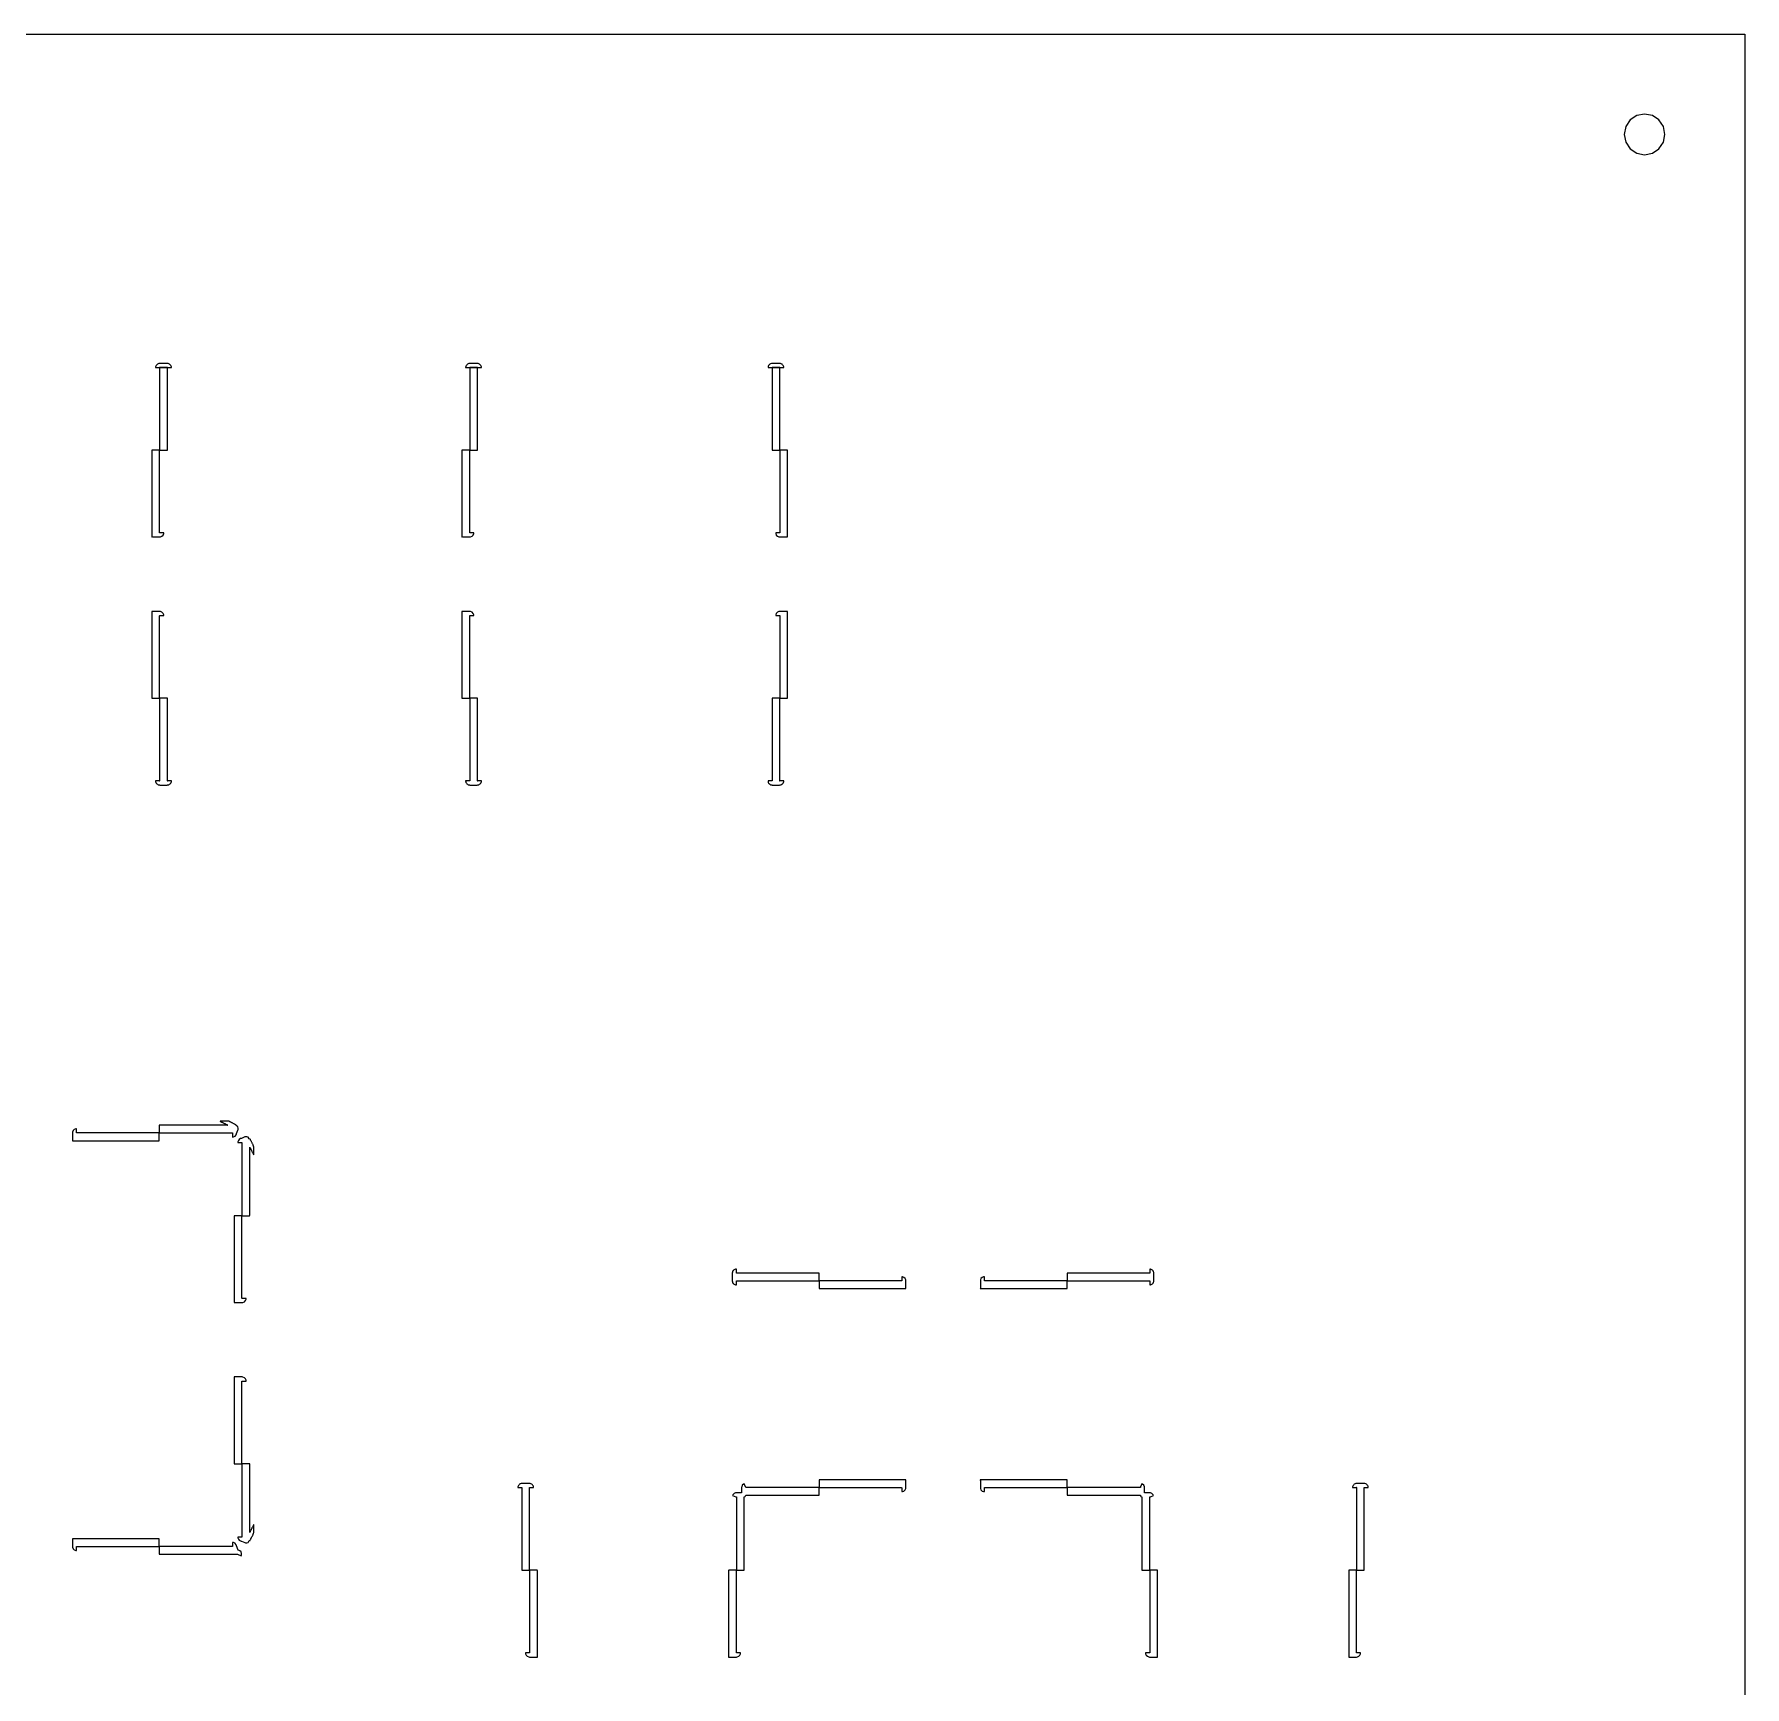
# Model space of a CAD drawing. Header units: metres. Extents: x -73 to 826, y -34 to 331.
# Drawn here: x 616 to 826.1, y 127.9 to 331 of the extents above; entities that cross this region are included whole.
import ezdxf

# ---------------------------------------------------------------- set-up
doc = ezdxf.new("R2010")
doc.units = ezdxf.units.M

msp = doc.modelspace()

# ---------------------------------------------------------------- linework, layer by layer
for points in [[(381.51, -33.64), (381.51, 330.98), (826.12, 330.98), (826.12, -33.64), (381.51, -33.64)], [(811.32, 318.67), (811.51, 317.71), (812.05, 316.9), (812.86, 316.36), (813.82, 316.17), (814.77, 316.36), (815.58, 316.9), (816.13, 317.71), (816.32, 318.67), (816.13, 319.63), (815.58, 320.44), (814.77, 320.98), (813.82, 321.17), (812.86, 320.98), (812.05, 320.44), (811.51, 319.63), (811.32, 318.67)], [(632.81, 290.02), (632.81, 290.05), (632.81, 290.05), (632.8, 290.1), (632.8, 290.11), (632.77, 290.2), (632.77, 290.2), (632.72, 290.29), (632.72, 290.29), (632.66, 290.37), (632.66, 290.37), (632.58, 290.43), (632.58, 290.44), (632.49, 290.48), (632.49, 290.48), (632.4, 290.51), (632.39, 290.51), (632.34, 290.52), (632.34, 290.52), (632.29, 290.52), (631.38, 290.52), (631.33, 290.52), (631.33, 290.52), (631.28, 290.51), (631.27, 290.51), (631.18, 290.48), (631.18, 290.48), (631.09, 290.44), (631.09, 290.43), (631.01, 290.37), (631.01, 290.37), (630.95, 290.29), (630.95, 290.29), (630.9, 290.2), (630.9, 290.2), (630.87, 290.11), (630.87, 290.1), (630.86, 290.05), (630.86, 290.05), (630.86, 290.02), (632.81, 290.02)], [(670.91, 290.02), (670.91, 290.05), (670.91, 290.05), (670.9, 290.1), (670.9, 290.11), (670.87, 290.2), (670.87, 290.2), (670.82, 290.29), (670.82, 290.29), (670.76, 290.37), (670.76, 290.37), (670.68, 290.43), (670.68, 290.44), (670.59, 290.48), (670.59, 290.48), (670.5, 290.51), (670.49, 290.51), (670.44, 290.52), (670.44, 290.52), (670.39, 290.52), (669.48, 290.52), (669.43, 290.52), (669.43, 290.52), (669.38, 290.51), (669.37, 290.51), (669.28, 290.48), (669.28, 290.48), (669.19, 290.44), (669.19, 290.43), (669.11, 290.37), (669.11, 290.37), (669.05, 290.29), (669.05, 290.29), (669, 290.2), (669, 290.2), (668.97, 290.11), (668.97, 290.1), (668.96, 290.05), (668.96, 290.05), (668.96, 290.02), (670.91, 290.02)], [(708.06, 290.02), (708.06, 290.05), (708.06, 290.05), (708.05, 290.1), (708.05, 290.11), (708.02, 290.2), (708.02, 290.2), (707.97, 290.29), (707.97, 290.29), (707.91, 290.37), (707.91, 290.37), (707.83, 290.43), (707.82, 290.44), (707.74, 290.48), (707.74, 290.48), (707.64, 290.51), (707.64, 290.51), (707.59, 290.52), (707.59, 290.52), (707.54, 290.52), (706.63, 290.52), (706.58, 290.52), (706.58, 290.52), (706.53, 290.51), (706.52, 290.51), (706.43, 290.48), (706.43, 290.48), (706.34, 290.44), (706.34, 290.43), (706.26, 290.37), (706.26, 290.37), (706.2, 290.29), (706.19, 290.29), (706.15, 290.2), (706.15, 290.2), (706.12, 290.11), (706.12, 290.1), (706.11, 290.05), (706.11, 290.05), (706.11, 290.02), (708.06, 290.02)], [(632.31, 290), (632.31, 290.01), (632.31, 290.02), (632.3, 290.02), (632.29, 290.02), (631.38, 290.02), (631.37, 290.02), (631.36, 290.02), (631.36, 290.01), (631.36, 290), (631.36, 279.88), (631.36, 279.88), (631.36, 279.87), (631.37, 279.87), (631.38, 279.86), (632.29, 279.86), (632.3, 279.87), (632.31, 279.87), (632.31, 279.88), (632.31, 279.88), (632.31, 290)], [(670.41, 290), (670.41, 290.01), (670.41, 290.02), (670.4, 290.02), (670.39, 290.02), (669.48, 290.02), (669.47, 290.02), (669.46, 290.02), (669.46, 290.01), (669.46, 290), (669.46, 279.88), (669.46, 279.88), (669.46, 279.87), (669.47, 279.87), (669.48, 279.86), (670.39, 279.86), (670.4, 279.87), (670.41, 279.87), (670.41, 279.88), (670.41, 279.88), (670.41, 290)], [(707.54, 279.86), (707.55, 279.87), (707.55, 279.87), (707.56, 279.88), (707.56, 279.88), (707.56, 290), (707.56, 290.01), (707.55, 290.02), (707.55, 290.02), (707.54, 290.02), (706.63, 290.02), (706.62, 290.02), (706.61, 290.02), (706.61, 290.01), (706.61, 290), (706.61, 279.88), (706.61, 279.88), (706.61, 279.87), (706.62, 279.87), (706.63, 279.86), (707.54, 279.86)], [(631.36, 279.84), (631.36, 279.85), (631.35, 279.86), (631.35, 279.86), (631.34, 279.86), (630.43, 279.86), (630.42, 279.86), (630.41, 279.86), (630.41, 279.85), (630.41, 279.84), (630.41, 269.2), (630.41, 269.2), (630.44, 269.19), (630.44, 269.19), (630.49, 269.2), (630.49, 269.2), (631.37, 269.2), (631.47, 269.21), (631.47, 269.21), (631.65, 269.29), (631.65, 269.29), (631.79, 269.43), (631.79, 269.43), (631.86, 269.61), (631.86, 269.61), (631.86, 269.7), (631.38, 269.7), (631.37, 269.71), (631.37, 269.71), (631.36, 269.72), (631.36, 269.73), (631.36, 279.84)], [(669.46, 279.84), (669.46, 279.85), (669.45, 279.86), (669.45, 279.86), (669.44, 279.86), (668.53, 279.86), (668.52, 279.86), (668.51, 279.86), (668.51, 279.85), (668.51, 279.84), (668.51, 269.2), (668.51, 269.2), (668.54, 269.19), (668.54, 269.19), (668.59, 269.2), (668.59, 269.2), (669.47, 269.2), (669.57, 269.21), (669.57, 269.21), (669.75, 269.29), (669.75, 269.29), (669.89, 269.43), (669.89, 269.43), (669.96, 269.61), (669.96, 269.61), (669.96, 269.7), (669.48, 269.7), (669.47, 269.71), (669.47, 269.71), (669.46, 269.72), (669.46, 269.73), (669.46, 279.84)], [(707.06, 269.7), (707.06, 269.61), (707.06, 269.61), (707.13, 269.43), (707.13, 269.43), (707.27, 269.29), (707.27, 269.29), (707.45, 269.21), (707.45, 269.21), (707.55, 269.2), (708.43, 269.2), (708.43, 269.2), (708.48, 269.19), (708.48, 269.19), (708.51, 269.2), (708.51, 269.2), (708.51, 279.84), (708.51, 279.85), (708.51, 279.86), (708.5, 279.86), (708.49, 279.86), (707.58, 279.86), (707.57, 279.86), (707.56, 279.86), (707.56, 279.85), (707.56, 279.84), (707.56, 269.73), (707.56, 269.72), (707.55, 269.71), (707.55, 269.71), (707.54, 269.7), (707.06, 269.7)], [(631.86, 259.54), (631.86, 259.64), (631.86, 259.64), (631.79, 259.82), (631.79, 259.82), (631.65, 259.96), (631.65, 259.96), (631.47, 260.03), (631.47, 260.03), (631.37, 260.04), (630.49, 260.04), (630.49, 260.04), (630.44, 260.05), (630.44, 260.05), (630.41, 260.05), (630.41, 260.05), (630.41, 249.4), (630.41, 249.4), (630.41, 249.39), (630.42, 249.39), (630.43, 249.38), (631.34, 249.38), (631.35, 249.39), (631.35, 249.39), (631.36, 249.4), (631.36, 249.4), (631.36, 259.52), (631.36, 259.53), (631.37, 259.54), (631.37, 259.54), (631.38, 259.54), (631.86, 259.54)], [(669.96, 259.54), (669.96, 259.64), (669.96, 259.64), (669.89, 259.82), (669.89, 259.82), (669.75, 259.96), (669.75, 259.96), (669.57, 260.03), (669.57, 260.03), (669.47, 260.04), (668.59, 260.04), (668.59, 260.04), (668.54, 260.05), (668.54, 260.05), (668.51, 260.05), (668.51, 260.05), (668.51, 249.4), (668.51, 249.4), (668.51, 249.39), (668.52, 249.39), (668.53, 249.38), (669.44, 249.38), (669.45, 249.39), (669.45, 249.39), (669.46, 249.4), (669.46, 249.4), (669.46, 259.52), (669.46, 259.53), (669.47, 259.54), (669.47, 259.54), (669.48, 259.54), (669.96, 259.54)], [(708.49, 249.38), (708.5, 249.39), (708.51, 249.39), (708.51, 249.4), (708.51, 249.4), (708.51, 260.05), (708.51, 260.05), (708.48, 260.05), (708.48, 260.05), (708.43, 260.04), (708.43, 260.04), (707.55, 260.04), (707.45, 260.03), (707.45, 260.03), (707.27, 259.96), (707.27, 259.96), (707.13, 259.82), (707.13, 259.82), (707.06, 259.64), (707.06, 259.64), (707.06, 259.54), (707.54, 259.54), (707.55, 259.54), (707.55, 259.54), (707.56, 259.53), (707.56, 259.52), (707.56, 249.4), (707.56, 249.4), (707.56, 249.4), (707.56, 249.39), (707.57, 249.39), (707.57, 249.38), (707.58, 249.38), (708.49, 249.38)], [(630.86, 239.22), (630.86, 239.19), (630.86, 239.19), (630.87, 239.15), (630.87, 239.14), (630.9, 239.05), (630.9, 239.04), (630.95, 238.96), (630.95, 238.95), (631.01, 238.88), (631.01, 238.88), (631.09, 238.81), (631.09, 238.81), (631.18, 238.76), (631.18, 238.76), (631.27, 238.74), (631.28, 238.73), (631.33, 238.73), (631.33, 238.73), (631.38, 238.72), (632.29, 238.72), (632.34, 238.73), (632.34, 238.73), (632.39, 238.73), (632.4, 238.74), (632.49, 238.76), (632.49, 238.76), (632.58, 238.81), (632.58, 238.81), (632.66, 238.88), (632.66, 238.88), (632.72, 238.95), (632.72, 238.96), (632.77, 239.04), (632.77, 239.05), (632.8, 239.14), (632.8, 239.15), (632.81, 239.19), (632.81, 239.19), (632.81, 239.22), (632.29, 239.22), (632.3, 239.23), (632.31, 239.23), (632.31, 239.24), (632.31, 239.24), (632.31, 249.36), (632.31, 249.37), (632.31, 249.38), (632.3, 249.38), (632.29, 249.38), (631.38, 249.38), (631.37, 249.38), (631.36, 249.38), (631.36, 249.37), (631.36, 249.36), (631.36, 239.24), (631.36, 239.24), (631.36, 239.23), (631.37, 239.23), (631.38, 239.22), (630.86, 239.22)], [(668.96, 239.22), (668.96, 239.19), (668.96, 239.19), (668.97, 239.15), (668.97, 239.14), (669, 239.05), (669, 239.04), (669.05, 238.96), (669.05, 238.95), (669.11, 238.88), (669.11, 238.88), (669.19, 238.81), (669.19, 238.81), (669.28, 238.76), (669.28, 238.76), (669.37, 238.74), (669.38, 238.73), (669.43, 238.73), (669.43, 238.73), (669.48, 238.72), (670.39, 238.72), (670.44, 238.73), (670.44, 238.73), (670.49, 238.73), (670.5, 238.74), (670.59, 238.76), (670.59, 238.76), (670.68, 238.81), (670.68, 238.81), (670.76, 238.88), (670.76, 238.88), (670.82, 238.95), (670.82, 238.96), (670.87, 239.04), (670.87, 239.05), (670.9, 239.14), (670.9, 239.15), (670.91, 239.19), (670.91, 239.19), (670.91, 239.22), (670.39, 239.22), (670.4, 239.23), (670.41, 239.23), (670.41, 239.24), (670.41, 239.24), (670.41, 249.36), (670.41, 249.37), (670.41, 249.38), (670.4, 249.38), (670.39, 249.38), (669.48, 249.38), (669.47, 249.38), (669.46, 249.38), (669.46, 249.37), (669.46, 249.36), (669.46, 239.24), (669.46, 239.24), (669.46, 239.23), (669.47, 239.23), (669.48, 239.22), (668.96, 239.22)], [(706.11, 239.22), (706.11, 239.19), (706.11, 239.19), (706.12, 239.15), (706.12, 239.14), (706.15, 239.05), (706.15, 239.04), (706.19, 238.96), (706.2, 238.95), (706.26, 238.88), (706.26, 238.88), (706.34, 238.81), (706.34, 238.81), (706.43, 238.76), (706.43, 238.76), (706.52, 238.74), (706.53, 238.73), (706.58, 238.73), (706.58, 238.73), (706.63, 238.72), (707.54, 238.72), (707.59, 238.73), (707.59, 238.73), (707.64, 238.73), (707.64, 238.74), (707.74, 238.76), (707.74, 238.76), (707.82, 238.81), (707.83, 238.81), (707.91, 238.88), (707.91, 238.88), (707.97, 238.95), (707.97, 238.96), (708.02, 239.04), (708.02, 239.05), (708.05, 239.14), (708.05, 239.15), (708.06, 239.19), (708.06, 239.19), (708.06, 239.22), (707.54, 239.22), (707.55, 239.23), (707.55, 239.23), (707.56, 239.24), (707.56, 239.24), (707.56, 249.36), (707.56, 249.36), (707.56, 249.37), (707.56, 249.37), (707.55, 249.38), (707.55, 249.38), (707.54, 249.38), (706.63, 249.38), (706.62, 249.38), (706.61, 249.38), (706.61, 249.37), (706.61, 249.36), (706.61, 239.24), (706.61, 239.24), (706.61, 239.23), (706.62, 239.23), (706.63, 239.22), (706.11, 239.22)], [(621.16, 196.47), (621.06, 196.47), (621.06, 196.47), (620.88, 196.4), (620.88, 196.4), (620.74, 196.26), (620.74, 196.26), (620.67, 196.08), (620.67, 196.08), (620.66, 195.98), (620.66, 195.1), (620.66, 195.1), (620.65, 195.05), (620.65, 195.05), (620.65, 195.02), (620.65, 195.02), (621.16, 195.02), (631.3, 195.02), (631.3, 195.02), (631.31, 195.02), (631.31, 195.03), (631.32, 195.04), (631.32, 195.95), (631.31, 195.96), (631.31, 195.96), (631.3, 195.97), (631.3, 195.97), (621.18, 195.97), (621.17, 195.97), (621.16, 195.98), (621.16, 195.98), (621.16, 195.99), (621.16, 196.47)], [(640.32, 195.47), (640.44, 195.48), (640.44, 195.48), (640.64, 195.58), (640.64, 195.58), (640.78, 195.76), (640.78, 195.76), (640.81, 195.87), (640.82, 195.9), (640.82, 195.9), (640.99, 196.31), (641.02, 196.4), (641.02, 196.4), (641.02, 196.58), (641.02, 196.58), (640.97, 196.71), (640.75, 196.87), (640.75, 196.87), (640.74, 196.96), (640.69, 196.98), (640.69, 196.98), (640.63, 197.02), (640.63, 197.02), (640.58, 197.05), (640.58, 197.05), (640.52, 197.08), (640.52, 197.08), (640.46, 197.11), (640.46, 197.11), (640.41, 197.14), (640.41, 197.14), (640.35, 197.17), (640.35, 197.17), (640.29, 197.2), (640.29, 197.2), (640.24, 197.23), (640.24, 197.23), (640.18, 197.26), (640.18, 197.26), (640.12, 197.29), (640.12, 197.29), (640.07, 197.32), (640.06, 197.32), (640.01, 197.35), (640.01, 197.35), (639.98, 197.36), (639.87, 197.41), (639.87, 197.41), (639.75, 197.42), (638.78, 197.42), (638.81, 197.4), (638.81, 197.4), (638.87, 197.38), (638.87, 197.38), (638.93, 197.35), (638.93, 197.35), (638.98, 197.32), (638.98, 197.32), (639.04, 197.29), (639.04, 197.29), (639.1, 197.26), (639.1, 197.26), (639.15, 197.23), (639.15, 197.23), (639.21, 197.2), (639.21, 197.2), (639.27, 197.17), (639.27, 197.17), (639.32, 197.14), (639.32, 197.14), (639.38, 197.12), (639.38, 197.12), (639.44, 197.09), (639.44, 197.09), (639.49, 197.06), (639.49, 197.06), (639.55, 197.03), (639.55, 197.03), (639.61, 197), (639.61, 197), (639.66, 196.97), (639.66, 196.97), (639.72, 196.94), (639.72, 196.94), (639.75, 196.92), (631.34, 196.92), (631.33, 196.92), (631.32, 196.92), (631.32, 196.91), (631.32, 196.9), (631.32, 195.99), (631.32, 195.99), (631.32, 195.98), (631.32, 195.98), (631.33, 195.97), (631.34, 195.97), (640.32, 195.97), (640.32, 195.47)], [(642.93, 193.27), (642.93, 194.24), (642.91, 194.36), (642.91, 194.36), (642.87, 194.48), (642.84, 194.53), (642.84, 194.53), (642.81, 194.59), (642.81, 194.59), (642.78, 194.64), (642.78, 194.64), (642.75, 194.7), (642.75, 194.7), (642.72, 194.76), (642.72, 194.76), (642.69, 194.81), (642.69, 194.81), (642.66, 194.87), (642.66, 194.87), (642.63, 194.93), (642.63, 194.93), (642.6, 194.98), (642.6, 194.98), (642.57, 195.04), (642.57, 195.04), (642.54, 195.1), (642.54, 195.1), (642.51, 195.15), (642.51, 195.15), (642.48, 195.21), (642.48, 195.21), (642.47, 195.23), (642.38, 195.24), (642.37, 195.24), (642.22, 195.47), (642.09, 195.51), (642.09, 195.51), (641.91, 195.51), (641.91, 195.51), (641.82, 195.48), (641.41, 195.31), (641.41, 195.31), (641.38, 195.31), (641.3, 195.28), (641.3, 195.28), (641.15, 195.19), (641.15, 195.19), (641.04, 195.06), (641.04, 195.06), (640.98, 194.9), (640.98, 194.9), (640.98, 194.82), (641.48, 194.82), (641.48, 185.83), (641.48, 185.82), (641.48, 185.82), (641.49, 185.81), (641.5, 185.81), (642.41, 185.81), (642.42, 185.81), (642.42, 185.82), (642.43, 185.82), (642.43, 185.83), (642.43, 194.24), (642.43, 194.24), (642.43, 194.24), (642.46, 194.18), (642.46, 194.18), (642.49, 194.13), (642.49, 194.13), (642.52, 194.07), (642.52, 194.07), (642.55, 194.01), (642.55, 194.01), (642.58, 193.96), (642.58, 193.96), (642.61, 193.9), (642.61, 193.9), (642.64, 193.84), (642.64, 193.84), (642.67, 193.79), (642.67, 193.79), (642.7, 193.73), (642.7, 193.73), (642.72, 193.67), (642.72, 193.67), (642.75, 193.62), (642.75, 193.62), (642.78, 193.56), (642.78, 193.56), (642.81, 193.5), (642.81, 193.5), (642.84, 193.45), (642.84, 193.45), (642.87, 193.39), (642.87, 193.39), (642.9, 193.33), (642.9, 193.33), (642.93, 193.28), (642.93, 193.28), (642.93, 193.27)], [(641.48, 185.79), (641.47, 185.8), (641.47, 185.8), (641.46, 185.81), (641.46, 185.81), (640.54, 185.81), (640.54, 185.81), (640.53, 185.8), (640.52, 185.8), (640.52, 185.79), (640.52, 175.65), (640.52, 175.14), (640.52, 175.14), (640.56, 175.14), (640.56, 175.14), (640.6, 175.15), (640.6, 175.15), (641.49, 175.15), (641.59, 175.16), (641.59, 175.16), (641.77, 175.23), (641.77, 175.23), (641.9, 175.37), (641.9, 175.37), (641.98, 175.55), (641.98, 175.55), (641.98, 175.65), (641.5, 175.65), (641.49, 175.65), (641.48, 175.66), (641.48, 175.66), (641.48, 175.67), (641.48, 185.79), (641.48, 185.79)], [(702.22, 179.25), (702.19, 179.25), (702.19, 179.25), (702.14, 179.24), (702.13, 179.24), (702.04, 179.21), (702.04, 179.21), (701.95, 179.17), (701.94, 179.16), (701.87, 179.1), (701.87, 179.1), (701.81, 179.02), (701.8, 179.02), (701.76, 178.93), (701.76, 178.93), (701.73, 178.84), (701.73, 178.83), (701.72, 178.78), (701.72, 178.78), (701.72, 178.73), (701.72, 177.82), (701.72, 177.77), (701.72, 177.77), (701.73, 177.72), (701.73, 177.72), (701.76, 177.62), (701.76, 177.62), (701.8, 177.53), (701.81, 177.53), (701.87, 177.45), (701.87, 177.45), (701.94, 177.39), (701.95, 177.39), (702.04, 177.34), (702.04, 177.34), (702.13, 177.31), (702.14, 177.31), (702.19, 177.3), (702.19, 177.3), (702.22, 177.3), (702.22, 177.82), (702.22, 177.81), (702.22, 177.81), (702.23, 177.8), (702.24, 177.8), (712.36, 177.8), (712.36, 177.8), (712.37, 177.81), (712.37, 177.81), (712.38, 177.82), (712.38, 177.82), (712.38, 177.82), (712.38, 178.73), (712.37, 178.74), (712.37, 178.75), (712.36, 178.75), (712.36, 178.75), (702.24, 178.75), (702.23, 178.75), (702.22, 178.75), (702.22, 178.74), (702.22, 178.73), (702.22, 179.25)], [(753.02, 177.3), (753.04, 177.3), (753.04, 177.3), (753.09, 177.31), (753.1, 177.31), (753.19, 177.34), (753.19, 177.34), (753.28, 177.39), (753.29, 177.39), (753.36, 177.45), (753.36, 177.45), (753.42, 177.53), (753.43, 177.53), (753.48, 177.62), (753.48, 177.62), (753.5, 177.72), (753.51, 177.72), (753.51, 177.77), (753.51, 177.77), (753.51, 177.82), (753.51, 178.73), (753.51, 178.78), (753.51, 178.78), (753.51, 178.83), (753.5, 178.84), (753.48, 178.93), (753.48, 178.93), (753.43, 179.02), (753.42, 179.02), (753.36, 179.1), (753.36, 179.1), (753.29, 179.16), (753.28, 179.17), (753.19, 179.21), (753.19, 179.21), (753.1, 179.24), (753.09, 179.24), (753.04, 179.25), (753.04, 179.25), (753.02, 179.25), (753.02, 178.73), (753.01, 178.74), (753.01, 178.75), (753, 178.75), (753, 178.75), (742.88, 178.75), (742.87, 178.75), (742.86, 178.75), (742.86, 178.74), (742.86, 178.73), (742.86, 177.82), (742.86, 177.82), (742.86, 177.81), (742.86, 177.81), (742.87, 177.8), (742.88, 177.8), (753, 177.8), (753, 177.8), (753.01, 177.81), (753.01, 177.81), (753.02, 177.82), (753.02, 177.8), (753.02, 177.3)], [(723.04, 176.85), (723.04, 176.85), (723.05, 176.88), (723.05, 176.88), (723.03, 176.93), (723.03, 176.93), (723.03, 177.81), (723.03, 177.91), (723.03, 177.91), (722.95, 178.09), (722.95, 178.09), (722.81, 178.23), (722.81, 178.23), (722.63, 178.3), (722.63, 178.3), (722.54, 178.3), (722.54, 177.82), (722.53, 177.81), (722.53, 177.81), (722.52, 177.8), (722.51, 177.8), (712.4, 177.8), (712.39, 177.8), (712.38, 177.79), (712.38, 177.79), (712.38, 177.78), (712.38, 176.87), (712.38, 176.86), (712.38, 176.85), (712.39, 176.85), (712.4, 176.85), (723.04, 176.85)], [(742.86, 177.78), (742.86, 177.79), (742.85, 177.79), (742.84, 177.8), (742.84, 177.8), (732.72, 177.8), (732.71, 177.8), (732.7, 177.81), (732.7, 177.81), (732.7, 177.82), (732.7, 178.3), (732.6, 178.3), (732.6, 178.3), (732.42, 178.23), (732.42, 178.23), (732.28, 178.09), (732.28, 178.09), (732.21, 177.91), (732.21, 177.91), (732.2, 177.81), (732.2, 176.93), (732.2, 176.93), (732.19, 176.88), (732.19, 176.88), (732.19, 176.85), (732.19, 176.85), (742.84, 176.85), (742.84, 176.85), (742.85, 176.85), (742.85, 176.86), (742.86, 176.87), (742.86, 177.78), (742.86, 177.78)], [(641.98, 165.49), (641.98, 165.59), (641.98, 165.59), (641.9, 165.77), (641.9, 165.77), (641.77, 165.9), (641.77, 165.9), (641.59, 165.98), (641.59, 165.98), (641.49, 165.99), (641.45, 165.99), (640.6, 165.99), (640.6, 165.99), (640.56, 166), (640.56, 166), (640.52, 166), (640.52, 166), (640.52, 165.49), (640.52, 155.35), (640.52, 155.34), (640.53, 155.34), (640.54, 155.33), (640.54, 155.33), (641.46, 155.33), (641.46, 155.33), (641.47, 155.34), (641.47, 155.34), (641.48, 155.35), (641.48, 165.47), (641.48, 165.48), (641.48, 165.48), (641.49, 165.49), (641.5, 165.49), (641.98, 165.49)], [(640.98, 146.32), (640.98, 146.24), (640.98, 146.24), (641.04, 146.08), (641.04, 146.08), (641.15, 145.94), (641.15, 145.94), (641.3, 145.86), (641.3, 145.86), (641.38, 145.83), (641.41, 145.83), (641.41, 145.83), (641.82, 145.66), (641.91, 145.63), (641.91, 145.63), (642.09, 145.62), (642.09, 145.62), (642.22, 145.67), (642.37, 145.9), (642.38, 145.9), (642.47, 145.91), (642.49, 145.96), (642.49, 145.96), (642.52, 146.01), (642.52, 146.01), (642.55, 146.07), (642.55, 146.07), (642.58, 146.13), (642.58, 146.13), (642.61, 146.18), (642.61, 146.18), (642.64, 146.24), (642.64, 146.24), (642.67, 146.3), (642.68, 146.3), (642.71, 146.35), (642.71, 146.35), (642.74, 146.41), (642.74, 146.41), (642.77, 146.47), (642.77, 146.47), (642.8, 146.52), (642.8, 146.52), (642.83, 146.58), (642.83, 146.58), (642.86, 146.64), (642.86, 146.64), (642.87, 146.66), (642.91, 146.78), (642.91, 146.78), (642.93, 146.9), (642.93, 147.87), (642.91, 147.83), (642.91, 147.83), (642.88, 147.78), (642.88, 147.78), (642.85, 147.72), (642.85, 147.72), (642.82, 147.66), (642.82, 147.66), (642.8, 147.61), (642.8, 147.61), (642.77, 147.55), (642.77, 147.55), (642.74, 147.49), (642.74, 147.49), (642.71, 147.44), (642.71, 147.44), (642.68, 147.38), (642.68, 147.38), (642.65, 147.32), (642.65, 147.32), (642.62, 147.27), (642.62, 147.27), (642.59, 147.21), (642.59, 147.21), (642.56, 147.15), (642.56, 147.15), (642.53, 147.1), (642.53, 147.1), (642.5, 147.04), (642.5, 147.04), (642.47, 146.98), (642.47, 146.98), (642.44, 146.93), (642.44, 146.93), (642.43, 146.9), (642.43, 155.31), (642.43, 155.32), (642.42, 155.32), (642.42, 155.33), (642.41, 155.33), (641.5, 155.33), (641.49, 155.33), (641.48, 155.32), (641.48, 155.32), (641.48, 155.31), (641.48, 146.32), (640.98, 146.32)], [(677.31, 152.4), (677.31, 152.43), (677.31, 152.43), (677.31, 152.48), (677.3, 152.48), (677.28, 152.58), (677.28, 152.58), (677.23, 152.67), (677.22, 152.67), (677.16, 152.75), (677.16, 152.75), (677.09, 152.81), (677.08, 152.81), (676.99, 152.86), (676.99, 152.86), (676.9, 152.89), (676.89, 152.89), (676.84, 152.9), (676.84, 152.9), (676.8, 152.9), (675.88, 152.9), (675.83, 152.9), (675.83, 152.9), (675.79, 152.89), (675.78, 152.89), (675.68, 152.86), (675.68, 152.86), (675.6, 152.81), (675.59, 152.81), (675.52, 152.75), (675.52, 152.75), (675.45, 152.67), (675.45, 152.67), (675.4, 152.58), (675.4, 152.58), (675.38, 152.48), (675.37, 152.48), (675.37, 152.43), (675.37, 152.43), (675.37, 152.4), (675.88, 152.4), (675.88, 152.4), (675.87, 152.39), (675.86, 152.39), (675.86, 152.38), (675.86, 142.26), (675.86, 142.25), (675.87, 142.25), (675.88, 142.24), (675.88, 142.24), (676.8, 142.24), (676.8, 142.24), (676.81, 142.25), (676.81, 142.25), (676.82, 142.26), (676.82, 152.38), (676.81, 152.39), (676.81, 152.39), (676.8, 152.4), (676.8, 152.4), (677.31, 152.4)], [(703.2, 152.86), (703.09, 152.81), (703.09, 152.81), (702.95, 152.68), (702.95, 152.68), (702.88, 152.5), (702.88, 152.5), (702.87, 152.4), (702.87, 151.75), (702.87, 151.75), (702.87, 151.75), (702.87, 151.75), (702.87, 151.75), (702.22, 151.75), (702.12, 151.74), (702.12, 151.74), (701.94, 151.66), (701.94, 151.66), (701.8, 151.52), (701.8, 151.52), (701.76, 151.42), (702.14, 151.26), (702.22, 151.25), (702.22, 142.26), (702.22, 142.26), (702.22, 142.26), (702.22, 142.25), (702.22, 142.25), (702.23, 142.24), (702.24, 142.24), (703.15, 142.24), (703.16, 142.24), (703.16, 142.25), (703.17, 142.25), (703.17, 142.26), (703.17, 151.25), (703.24, 151.26), (703.31, 151.31), (703.35, 151.37), (703.37, 151.45), (712.36, 151.45), (712.36, 151.45), (712.37, 151.45), (712.37, 151.46), (712.38, 151.47), (712.38, 152.38), (712.38, 152.38), (712.38, 152.38), (712.37, 152.39), (712.37, 152.39), (712.36, 152.4), (712.36, 152.4), (703.37, 152.4), (703.35, 152.48), (703.2, 152.86)], [(712.38, 152.42), (712.38, 152.42), (712.38, 152.41), (712.38, 152.41), (712.39, 152.4), (712.4, 152.4), (722.51, 152.4), (722.52, 152.4), (722.53, 152.39), (722.53, 152.39), (722.54, 152.38), (722.54, 151.9), (722.63, 151.9), (722.63, 151.9), (722.81, 151.97), (722.81, 151.97), (722.95, 152.11), (722.95, 152.11), (723.03, 152.29), (723.03, 152.29), (723.03, 152.39), (723.03, 153.27), (723.03, 153.27), (723.05, 153.32), (723.05, 153.32), (723.04, 153.35), (723.04, 153.35), (712.4, 153.35), (712.39, 153.35), (712.38, 153.35), (712.38, 153.34), (712.38, 153.33), (712.38, 152.42), (712.38, 152.42)], [(732.19, 153.35), (732.19, 153.35), (732.19, 153.32), (732.19, 153.32), (732.2, 153.27), (732.2, 153.27), (732.2, 152.39), (732.21, 152.29), (732.21, 152.29), (732.28, 152.11), (732.28, 152.11), (732.42, 151.97), (732.42, 151.97), (732.6, 151.9), (732.6, 151.9), (732.7, 151.9), (732.7, 152.38), (732.7, 152.39), (732.7, 152.39), (732.71, 152.4), (732.72, 152.4), (742.84, 152.4), (742.84, 152.4), (742.85, 152.41), (742.85, 152.41), (742.86, 152.42), (742.86, 153.33), (742.85, 153.34), (742.85, 153.35), (742.84, 153.35), (742.84, 153.35), (732.19, 153.35)], [(753.47, 151.42), (753.43, 151.52), (753.43, 151.52), (753.29, 151.66), (753.29, 151.66), (753.11, 151.74), (753.11, 151.74), (753.01, 151.75), (752.36, 151.75), (752.36, 151.75), (752.36, 151.75), (752.36, 151.75), (752.36, 151.75), (752.36, 152.4), (752.35, 152.5), (752.35, 152.5), (752.28, 152.68), (752.28, 152.68), (752.14, 152.81), (752.14, 152.81), (752.04, 152.86), (751.88, 152.48), (751.86, 152.4), (742.88, 152.4), (742.87, 152.4), (742.86, 152.39), (742.86, 152.39), (742.86, 152.38), (742.86, 152.38), (742.86, 151.47), (742.86, 151.46), (742.86, 151.45), (742.87, 151.45), (742.88, 151.45), (751.86, 151.45), (751.88, 151.37), (751.92, 151.31), (751.99, 151.26), (752.06, 151.25), (752.06, 142.26), (752.06, 142.25), (752.07, 142.25), (752.08, 142.24), (752.08, 142.24), (753, 142.24), (753, 142.24), (753.01, 142.25), (753.01, 142.25), (753.02, 142.26), (753.02, 151.25), (753.09, 151.26), (753.47, 151.42)], [(779.87, 152.4), (779.86, 152.43), (779.86, 152.43), (779.86, 152.48), (779.86, 152.48), (779.83, 152.58), (779.83, 152.58), (779.78, 152.67), (779.78, 152.67), (779.72, 152.75), (779.72, 152.75), (779.64, 152.81), (779.63, 152.81), (779.55, 152.86), (779.55, 152.86), (779.45, 152.89), (779.45, 152.89), (779.4, 152.9), (779.4, 152.9), (779.35, 152.9), (778.44, 152.9), (778.39, 152.9), (778.39, 152.9), (778.34, 152.89), (778.33, 152.89), (778.24, 152.86), (778.24, 152.86), (778.15, 152.81), (778.14, 152.81), (778.07, 152.75), (778.07, 152.75), (778.01, 152.67), (778, 152.67), (777.96, 152.58), (777.96, 152.58), (777.93, 152.48), (777.93, 152.48), (777.92, 152.43), (777.92, 152.43), (777.92, 152.4), (778.44, 152.4), (778.43, 152.4), (778.42, 152.39), (778.42, 152.39), (778.42, 152.38), (778.42, 142.26), (778.42, 142.26), (778.42, 142.26), (778.42, 142.25), (778.42, 142.25), (778.43, 142.24), (778.44, 142.24), (779.35, 142.24), (779.36, 142.24), (779.36, 142.25), (779.37, 142.25), (779.37, 142.26), (779.37, 152.38), (779.37, 152.39), (779.36, 152.39), (779.36, 152.4), (779.35, 152.4), (779.87, 152.4)], [(631.3, 145.17), (631.3, 145.17), (631.31, 145.18), (631.31, 145.18), (631.32, 145.19), (631.32, 146.1), (631.31, 146.11), (631.31, 146.12), (631.3, 146.12), (631.3, 146.12), (621.16, 146.12), (620.65, 146.12), (620.65, 146.12), (620.65, 146.09), (620.65, 146.09), (620.66, 146.04), (620.66, 146.04), (620.66, 145.19), (620.66, 145.16), (620.67, 145.06), (620.67, 145.06), (620.74, 144.88), (620.74, 144.88), (620.88, 144.74), (620.88, 144.74), (621.06, 144.67), (621.06, 144.67), (621.16, 144.67), (621.16, 145.15), (621.16, 145.16), (621.16, 145.16), (621.17, 145.17), (621.18, 145.17), (631.3, 145.17)], [(641.4, 144.03), (641.4, 144.03), (641.44, 144.12), (641.44, 144.12), (641.44, 144.32), (641.44, 144.32), (641.36, 144.5), (641.36, 144.5), (641.23, 144.63), (641.23, 144.63), (641.14, 144.68), (641.03, 144.72), (641.03, 144.72), (641.03, 144.73), (640.82, 145.24), (640.82, 145.24), (640.81, 145.27), (640.78, 145.37), (640.78, 145.37), (640.64, 145.55), (640.64, 145.56), (640.44, 145.66), (640.44, 145.66), (640.32, 145.67), (640.32, 145.17), (631.34, 145.17), (631.33, 145.17), (631.32, 145.16), (631.32, 145.16), (631.32, 145.15), (631.32, 144.24), (631.32, 144.23), (631.32, 144.22), (631.33, 144.22), (631.34, 144.22), (640.95, 144.22), (641.4, 144.03), (641.4, 144.03)], [(676.31, 132.08), (676.31, 131.98), (676.31, 131.98), (676.39, 131.8), (676.39, 131.8), (676.53, 131.67), (676.53, 131.67), (676.71, 131.59), (676.71, 131.59), (676.8, 131.58), (677.69, 131.58), (677.69, 131.58), (677.73, 131.57), (677.73, 131.57), (677.77, 131.57), (677.77, 131.57), (677.77, 142.22), (677.77, 142.23), (677.76, 142.23), (677.76, 142.24), (677.75, 142.24), (676.84, 142.24), (676.83, 142.24), (676.82, 142.23), (676.82, 142.23), (676.82, 142.22), (676.82, 132.1), (676.81, 132.09), (676.81, 132.09), (676.8, 132.08), (676.79, 132.08), (676.31, 132.08)], [(702.22, 142.22), (702.22, 142.22), (702.21, 142.23), (702.21, 142.23), (702.2, 142.24), (702.2, 142.24), (701.28, 142.24), (701.28, 142.24), (701.27, 142.23), (701.26, 142.23), (701.26, 142.22), (701.26, 131.57), (701.26, 131.57), (701.3, 131.57), (701.3, 131.57), (701.34, 131.58), (701.34, 131.58), (702.23, 131.58), (702.33, 131.59), (702.33, 131.59), (702.51, 131.67), (702.51, 131.67), (702.64, 131.8), (702.64, 131.8), (702.72, 131.98), (702.72, 131.98), (702.72, 132.08), (702.24, 132.08), (702.23, 132.08), (702.22, 132.09), (702.22, 132.09), (702.22, 132.1), (702.22, 142.22), (702.22, 142.22)], [(752.51, 132.08), (752.51, 131.98), (752.51, 131.98), (752.59, 131.8), (752.59, 131.8), (752.73, 131.67), (752.73, 131.67), (752.91, 131.59), (752.91, 131.59), (753, 131.58), (753.89, 131.58), (753.89, 131.58), (753.93, 131.57), (753.93, 131.57), (753.97, 131.57), (753.97, 131.57), (753.97, 132.08), (753.97, 142.22), (753.97, 142.23), (753.96, 142.23), (753.96, 142.24), (753.95, 142.24), (753.04, 142.24), (753.03, 142.24), (753.02, 142.23), (753.02, 142.23), (753.02, 142.22), (753.02, 132.1), (753.01, 132.09), (753.01, 132.09), (753, 132.08), (752.99, 132.08), (752.51, 132.08)], [(778.42, 142.22), (778.42, 142.22), (778.41, 142.23), (778.41, 142.23), (778.4, 142.24), (778.4, 142.24), (777.48, 142.24), (777.48, 142.24), (777.47, 142.23), (777.46, 142.23), (777.46, 142.22), (777.46, 131.57), (777.46, 131.57), (777.5, 131.57), (777.5, 131.57), (777.54, 131.58), (777.54, 131.58), (778.43, 131.58), (778.53, 131.59), (778.53, 131.59), (778.71, 131.67), (778.71, 131.67), (778.84, 131.8), (778.84, 131.8), (778.92, 131.98), (778.92, 131.98), (778.92, 132.08), (778.44, 132.08), (778.43, 132.08), (778.42, 132.09), (778.42, 132.09), (778.42, 132.1), (778.42, 142.22), (778.42, 142.22)]]:
    msp.add_lwpolyline(points)

doc.saveas('drawing.dxf')
